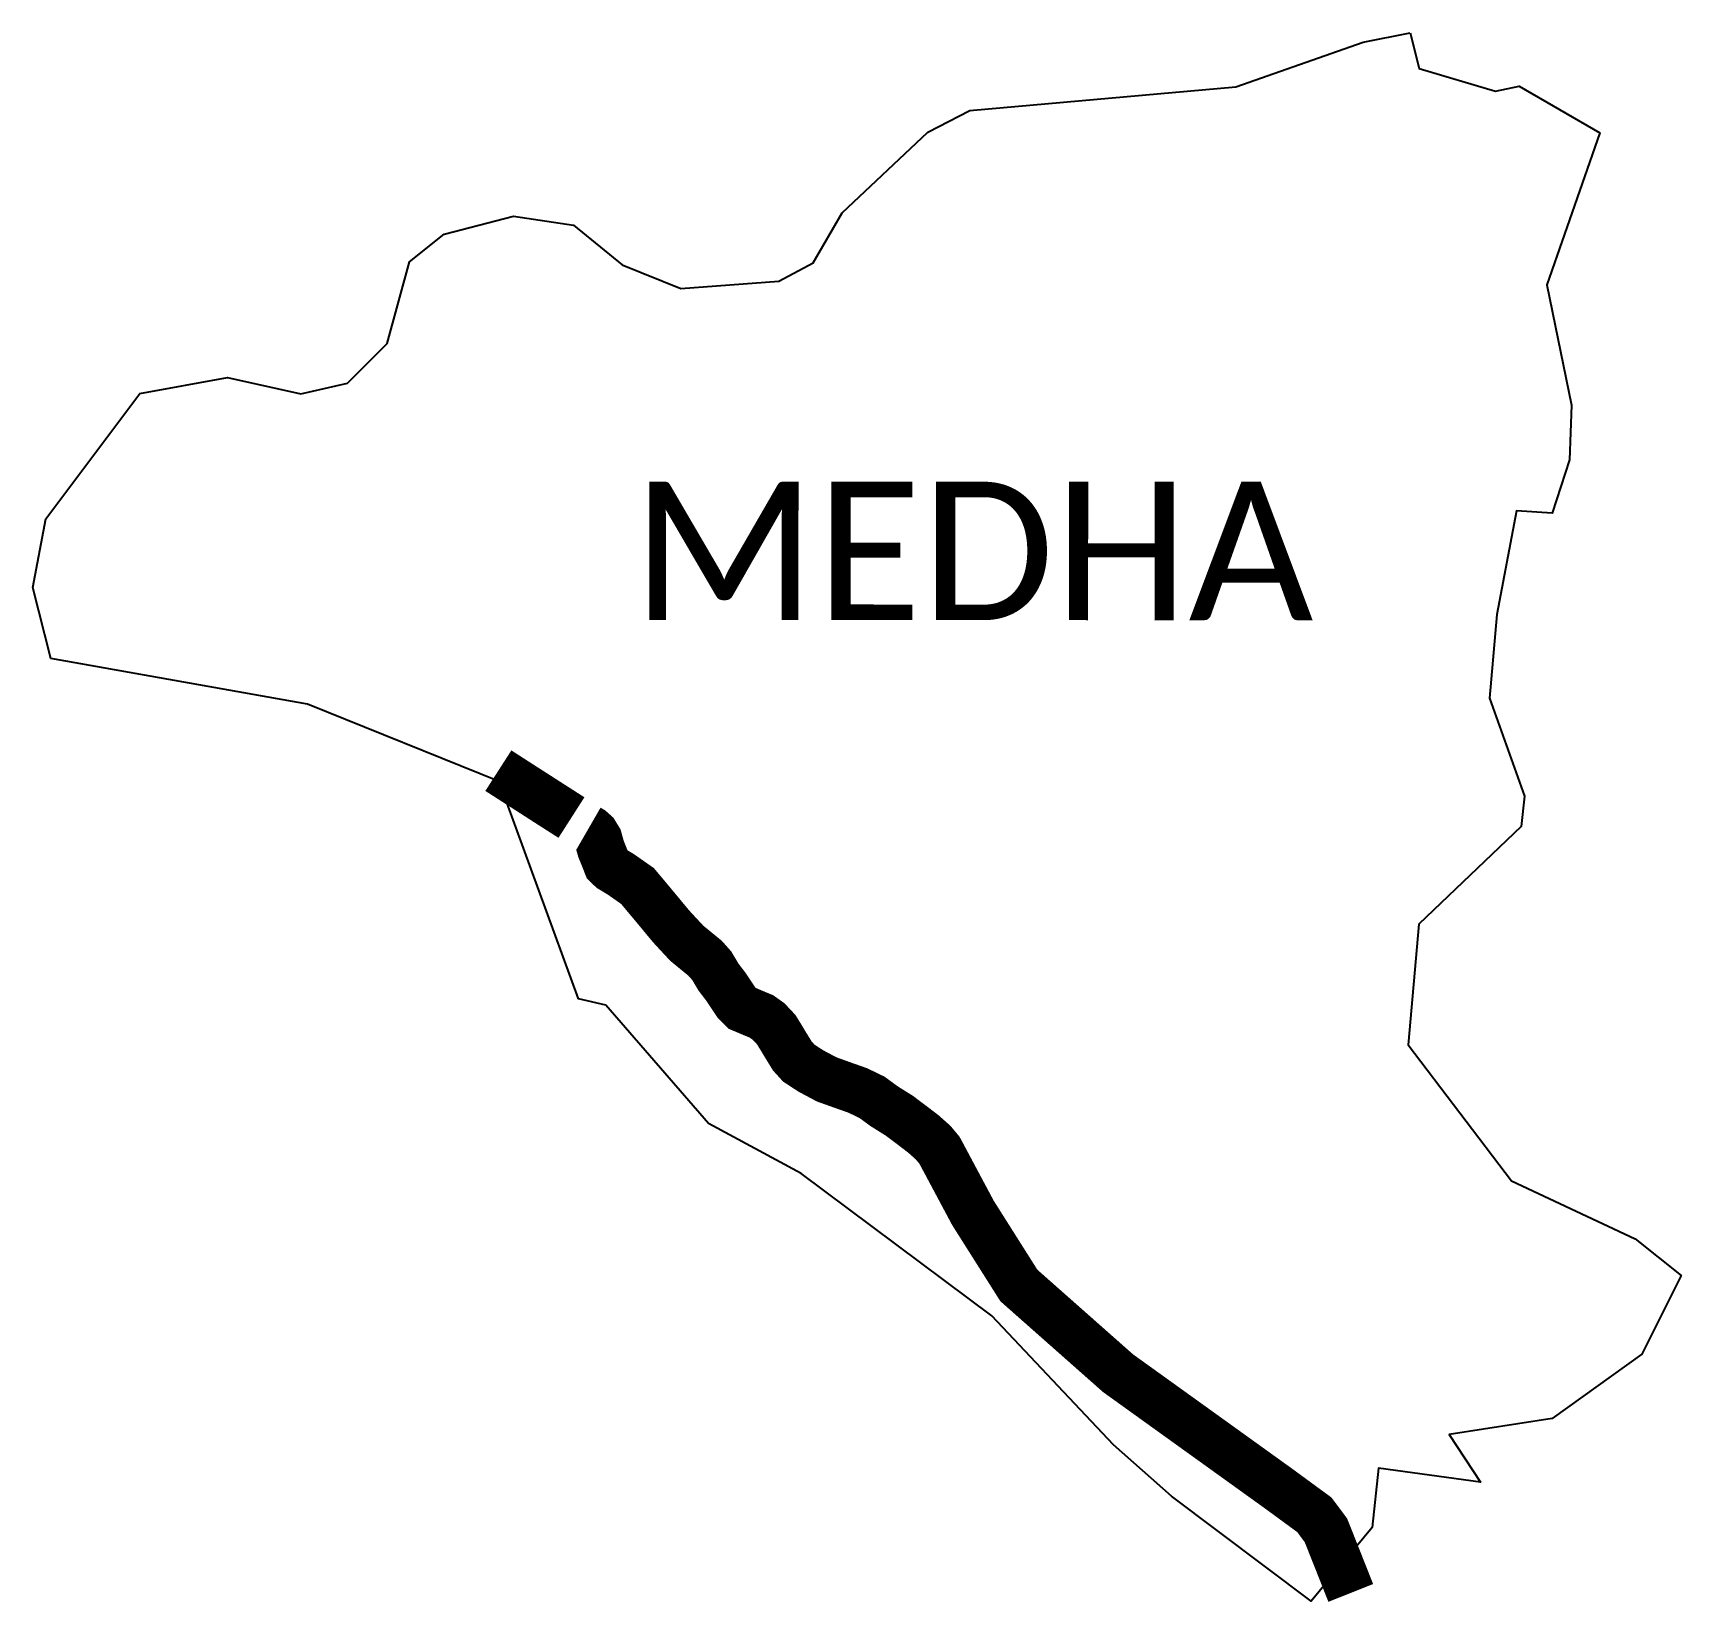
# Model space of a CAD drawing. Header units: metres. Extents: x 343265 to 344976, y 1761592 to 1763237.
import ezdxf

# ---------------------------------------------------------------- set-up
doc = ezdxf.new("R2010")
doc.units = ezdxf.units.M
doc.layers.add('NATURALLY PROTECTED', color=3, linetype='Continuous')
doc.layers.add('VILLAGE NAME', color=250, linetype='Continuous')

msp = doc.modelspace()

# ---------------------------------------------------------------- linework, layer by layer
at = {"color": 3}
for points in [[(344704.3, 1763199.9), (344783.6, 1763176.7), (344808, 1763181.8), (344891.7, 1763133.4), (344836.9, 1762975.4), (344862.4, 1762850.7), (344860.3, 1762793.7), (344842.4, 1762738.5), (344805.1, 1762740.7), (344784.9, 1762633.2), (344777.1, 1762546.5), (344813.7, 1762444.6), (344810.2, 1762413.1), (344704, 1762311.8), (344692.8, 1762186.3), (344800.2, 1762045.3), (344928.5, 1761984.9), (344976.1, 1761947), (344935.2, 1761865.2), (344842.2, 1761798.4), (344735.4, 1761781.9), (344767.7, 1761732.4), (344662, 1761747.1), (344655.4, 1761685.2), (344592.2, 1761608.9), (344447, 1761718), (344386.9, 1761771.3), (344260.5, 1761905), (344062.7, 1762052.9), (343966.5, 1762104.7), (343859.9, 1762227.6), (343831.5, 1762234.1), (343749.2, 1762460), (343550.2, 1762540), (343283.5, 1762587.7), (343265, 1762661.3), (343278.5, 1762732.4), (343375.9, 1762862.7), (343466.9, 1762879.2), (343543, 1762862.2), (343591.7, 1762873.3), (343632.8, 1762914.4), (343655.9, 1762999.5), (343692.1, 1763028.2), (343763.8, 1763046.9), (343826.3, 1763037.5), (343876.8, 1762996.1), (343937.6, 1762971.6), (344039.4, 1762979.3), (344075, 1762998.3), (344105.2, 1763050.1), (344194.1, 1763134.1), (344237.8, 1763156.6), (344514, 1763180.9), (344646, 1763227.5), (344694.9, 1763237)], [(344694.9, 1763237), (344704.3, 1763199.9)]]:
    msp.add_lwpolyline(points, dxfattribs=at)
at = {"layer": 'NATURALLY PROTECTED', "color": 116, "true_color": 0x136734, "const_width": 50, "flags": 128}
for points in [[(343748.2, 1762471.1), (343801.3, 1762437), (343824.1, 1762422.4)], [(343841.8, 1762411), (343844.4, 1762409.5), (343848.3, 1762406), (343851.9, 1762400.1), (343854.9, 1762389.5), (343859.5, 1762378.1), (343861.3, 1762373.5), (343865.5, 1762369.4), (343875.7, 1762363.2), (343892.7, 1762351.3), (343901.4, 1762340.9), (343915.6, 1762323.9), (343920.6, 1762317.8), (343927.8, 1762309.2), (343943.7, 1762292), (343962.9, 1762276.3), (343969.8, 1762268.5), (343976.8, 1762256.7), (343984.7, 1762246.4), (343995.4, 1762230.3), (344001.6, 1762224.2), (344011.8, 1762219.9), (344021.4, 1762215.9), (344028.7, 1762210.7), (344036.7, 1762202.2), (344041.7, 1762194.1), (344046.5, 1762186.1), (344053.4, 1762174.9), (344060.1, 1762167.5), (344072.8, 1762159.2), (344089.2, 1762150.5), (344109.1, 1762143.4), (344121.3, 1762139.1), (344136.2, 1762131.9), (344148.6, 1762122.8), (344164.7, 1762112.7), (344179.3, 1762101.7), (344189.5, 1762093.9), (344199.5, 1762085), (344206.2, 1762077), (344240.9, 1762012), (344288.6, 1761936.6), (344391.5, 1761845.6), (344448.4, 1761804.7), (344558.3, 1761725.7), (344595.4, 1761698.5), (344607.4, 1761682.4), (344616.3, 1761660), (344629.3, 1761627.2), (344633.2, 1761617.4)]]:
    msp.add_lwpolyline(points, dxfattribs=at)

# ---------------------------------------------------------------- texts
at = {"layer": 'VILLAGE NAME', "insert": (343886.6, 1762771.2), "char_height": 143.7, "attachment_point": 1, "rotation": 359.9793}
msp.add_mtext_dynamic_manual_height_columns('{\\fCalibri|b0|i0|c0|p34;MEDHA}', width=1418, gutter_width=718.5, heights=[0], dxfattribs=at)

doc.saveas('drawing.dxf')
